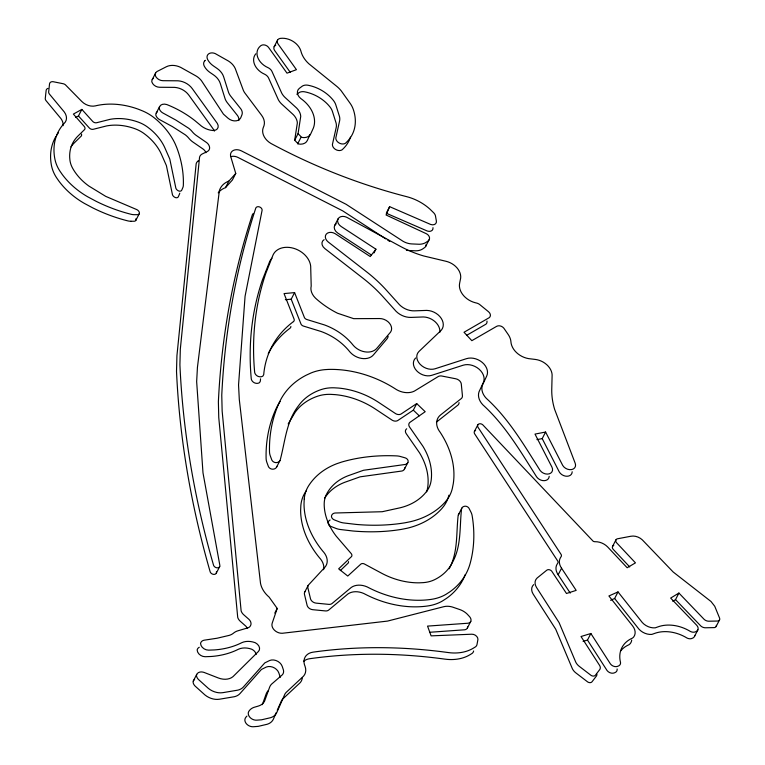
<?xml version="1.0" encoding="UTF-8"?>
<svg xmlns="http://www.w3.org/2000/svg" width="765" height="765" viewBox="0 0 765 765"><rect width="100%" height="100%" fill="white"/><g stroke="black" fill="none" stroke-linecap="round" stroke-linejoin="round"><path stroke-width="1.15" d="M310.016 134.544L307.396 140.339A9.945 7.459 27.3 0 1 298.293 143.954L294.678 140.215L297.356 122.907A14.133 10.605 27.3 0 0 293.377 114.74L281.922 104.27A15.405 11.552 27.3 0 1 278.326 99.699L268.63 78.116A6.847 5.135 27.3 0 0 264.9 74.358L264.48 74.157A16.084 12.068 27.3 0 1 255.787 53.818M298.073 133.645L300.741 116.337A14.133 10.605 27.3 0 0 296.763 108.171L285.307 97.7A15.405 11.552 27.3 0 1 281.721 93.139L272.024 71.547A6.847 5.135 27.3 0 0 268.295 67.798L267.874 67.597A16.084 12.068 27.3 0 1 260.358 46.082L261.018 45.556A5.126 3.844 27.3 0 1 268.381 47.162L287.018 73.163L296.438 69.663L278.078 43.997A5.126 3.844 27.3 0 1 279.875 38.47L280.277 38.393A16.094 12.077 27.3 0 1 300.731 50.538L300.98 51.408A25.656 19.249 27.3 0 0 308.936 63.839L336.524 86.149A25.656 19.24 27.3 0 1 341.228 90.853L350.054 103.208A25.647 19.24 27.3 0 1 352.598 107.674L353.21 109.204A49.735 37.303 27.3 0 1 346.459 142.309A5.919 4.437 27.3 0 1 340.062 143.457A5.919 4.437 27.3 0 1 335.797 138.006L339.564 121.071A15.386 11.542 27.3 0 0 339.497 116.538L335.845 104.977A15.386 11.542 27.3 0 0 333.951 101.181L333.282 100.282A33.392 25.054 27.3 0 0 308.085 85.25A8.558 6.416 27.3 0 0 302.318 86.12L299.354 88.358A8.539 6.407 27.3 0 0 300.722 98.465L301.171 98.8A30.208 22.663 27.3 0 1 313.401 127.975L310.781 133.77A9.945 7.459 27.3 0 1 301.687 137.384L298.073 133.645L294.678 140.215M277.207 608.424L272.187 623.207A8.453 6.34 27.3 0 0 274.386 630.14A8.453 6.34 27.3 0 0 282.333 633.267L387.549 621.084L443.69 606.712A15.233 11.427 27.3 0 1 452.278 606.989L459.822 609.571A15.243 11.437 27.3 0 1 467.195 614.104L469.394 616.475A6.799 5.097 27.3 0 1 470.944 619.258A5.078 3.806 27.3 0 1 468.123 623.217L427.549 626.105L431.106 635.868L471.747 634.214A5.087 3.815 27.3 0 1 477.924 639.502L477.016 644.426A6.77 5.078 27.3 0 1 475.457 646.874L473.459 648.108A42.324 31.748 27.3 0 1 450.958 652.861L448.137 652.545A461.199 345.952 27.3 0 0 313.009 652.163A15.243 11.437 27.3 0 0 304.394 664.441L305.082 666.43A15.233 11.427 27.3 0 1 303.514 676.174L286.521 692.076A15.224 11.418 27.3 0 0 284.848 694.19L276.834 712.444A15.243 11.437 27.3 0 1 270.619 717.694L261.601 719.798L256.81 720.161A6.78 5.087 27.3 0 1 250.078 717.503A6.78 5.087 27.3 0 1 248.663 711.632L248.835 711.335A15.252 11.437 27.3 0 1 253.865 707.386L258.302 706.076A15.243 11.437 27.3 0 0 264.633 700.979L269.596 687.286A15.243 11.437 27.3 0 1 271.585 684.13L281.893 675.218A8.453 6.34 27.3 0 0 283.404 669.92L282.218 666.363A8.463 6.349 27.3 0 0 269.739 660.463L264.814 662.882L243.413 686.96A15.233 11.427 27.3 0 1 237.8 690.145L222.911 692.65A15.243 11.427 27.3 0 1 208.386 688.414L198.728 679.722A6.77 5.078 27.3 0 1 196.481 675.409L196.481 675.036A6.77 5.078 27.3 0 1 203.834 672.33L218.341 677.972A15.233 11.427 27.3 0 0 232.99 676.652L258.436 651.455A6.77 5.078 27.3 0 0 255.462 642.839L255.051 642.638A16.926 12.699 27.3 0 0 241.817 642.667L240.985 643.078A84.647 63.495 27.3 0 1 214.43 649.925L208.568 650.145A6.77 5.078 27.3 0 1 200.583 643.547L200.593 643.202A6.77 5.078 27.3 0 1 204.226 640.181L217.088 638.23L229.041 635.419A16.945 12.709 27.3 0 0 233.583 633.085A16.973 12.737 27.3 0 1 237.953 630.79L247.449 627.979A6.77 5.078 27.3 0 0 250.232 626.162L250.557 625.617A6.78 5.087 27.3 0 0 249.027 619.421L243.777 614.802A8.453 6.34 27.3 0 1 241.118 610.843L222.146 411.006L221.764 395.18A1185.167 889.006 27.3 0 1 255.768 208.147A3.385 2.544 27.3 0 1 259.411 206.894A3.385 2.544 27.3 0 1 262.108 210.241L245.068 296.275L238.546 384.958L239.302 399.569L260.53 583.446A24.71 18.532 27.3 0 0 269.117 597.111L277.207 608.424L274.788 613.119M262.328 704.651L266.201 693.855A15.243 11.437 27.3 0 1 268.199 690.699M235.754 173.454L228.907 181.066A24.71 18.532 27.3 0 0 219.354 190.667L197.437 367.305L196.653 381.63L202.993 472.847L219.813 565.192A3.385 2.544 27.3 0 1 217.566 567.84A3.385 2.544 27.3 0 1 213.645 565.507L213.521 565.134A1185.329 889.131 27.3 0 1 179.909 364.79L180.32 349.136L199.55 157.255A8.482 6.359 27.3 0 1 202.343 153.918L207.258 151.547A6.78 5.087 27.3 0 0 209.294 146.134L209.008 145.474A6.78 5.087 27.3 0 0 206.435 142.453L196.538 135.635A16.935 12.709 27.3 0 1 192.952 132.527L192.197 131.647A16.926 12.689 27.3 0 0 188.678 128.252L175.72 119.99L163.289 113.21A6.78 5.078 27.3 0 1 159.35 108.917L159.225 108.525A6.78 5.087 27.3 0 1 166.799 104.556L167.219 104.719A84.657 63.495 27.3 0 1 194.788 120.545L199.617 124.561A16.945 12.709 27.3 0 0 212.594 130.48L213.655 130.538A6.78 5.087 27.3 0 0 217.317 123.423L192.254 88.606A15.233 11.427 27.3 0 0 177.996 80.803L162.945 80.698A6.77 5.078 27.3 0 1 155.285 75.439L155.19 75.075A6.78 5.078 27.3 0 1 157.112 71.47L166.359 66.746A15.243 11.427 27.3 0 1 180.75 67.416L195.649 75.745A15.233 11.427 27.3 0 1 201.587 80.889L223.457 114.157L227.96 118.154A8.453 6.34 27.3 0 0 240.688 117.896L241.931 114.836A8.463 6.349 27.3 0 0 240.899 108.974L230.839 96.323A15.233 11.427 27.3 0 1 228.572 92.441L223.667 76.854A15.243 11.427 27.3 0 0 217.04 68.41L213.454 65.943A15.233 11.427 27.3 0 1 208.032 60.225L207.592 59.412A6.78 5.087 27.3 0 1 208.558 53.942A6.78 5.087 27.3 0 1 215.175 53.56L228.477 61.057A15.243 11.437 27.3 0 1 235.228 68.477L243.146 89.801A15.233 11.427 27.3 0 0 244.58 92.613L261.63 115.324A15.224 11.418 27.3 0 1 263.992 125.747L263.313 127.459A15.233 11.427 27.3 0 0 270.724 143.323L271.623 143.83A461.639 346.277 27.3 0 0 406.712 196.672A42.324 31.748 27.3 0 1 429.911 209.103L433.669 212.775A6.77 5.078 27.3 0 1 435.448 215.787L436.385 221.085A5.087 3.815 27.3 0 1 430.676 224.47L389.634 206.665L386.076 215.003L426.201 233.65A5.097 3.815 27.3 0 1 429.509 238.604A6.77 5.078 27.3 0 1 428.199 240.87L426.401 242.151A15.243 11.427 27.3 0 1 419.316 244.264L411.733 243.92A15.243 11.427 27.3 0 1 403.05 241.291L346.067 204.274L241.415 150.887A8.463 6.349 27.3 0 0 233.363 150.428A8.463 6.349 27.3 0 0 230.619 156.251L235.754 173.454L232.369 180.024L225.512 187.635A24.71 18.532 27.3 0 0 218.216 192.866M276.299 712.464L273.449 719.014A15.243 11.437 27.3 0 1 267.224 724.254L258.207 726.368L253.425 726.731A6.78 5.087 27.3 0 1 246.684 724.073A6.78 5.087 27.3 0 1 245.278 718.192L245.45 717.905A15.252 11.437 27.3 0 1 246.942 716.088M277.246 710.274L281.463 700.75A15.224 11.418 27.3 0 1 283.127 698.646L300.119 682.743A15.233 11.427 27.3 0 0 302.309 677.886M449.16 568.768C458.111 552.55 456.131 533.635 458.111 515.878A5.403 4.045 27.3 0 1 459.392 513.573M75.63 117.533L78.46 115.974L81.845 109.405L92.67 121.377A3.443 2.582 27.3 0 0 96.696 122.716L110.093 119.33A47.851 35.898 27.3 0 1 138.685 122.266L140.559 123.031A27.33 20.502 27.3 0 1 147.549 127.057L150.007 128.96A47.832 35.879 27.3 0 1 164.618 147.282L169.792 159.053L175.864 188.19A4.093 3.07 27.3 0 0 177.891 190.552L178.599 190.925A2.725 2.046 27.3 0 0 181.745 190.15L182.978 187.262A12.297 9.218 27.3 0 0 183.342 185.226A131.924 98.953 27.3 0 0 176.744 147.588L175.262 144.049A66.976 50.241 27.3 0 0 154.912 118.355L152.704 116.643A38.279 28.707 27.3 0 0 142.902 111.049L138.656 109.338A66.985 50.251 27.3 0 0 96.141 105.694L95.453 105.876A12.297 9.228 27.3 0 1 81.769 101.458L65.446 84.838A4.093 3.07 27.3 0 0 63.093 83.71L53.005 81.683A4.112 3.079 27.3 0 0 49.524 83.93L48.644 92.106A4.102 3.079 27.3 0 0 49.524 94.2L64.298 111.986A12.307 9.228 27.3 0 1 64.155 123.404L61.908 126.062A66.985 50.251 27.3 0 0 55.013 159.684L55.606 161.979A38.269 28.707 27.3 0 0 59.833 170.987L62.147 174.334A66.966 50.232 27.3 0 0 87.774 196.835L96.046 201.262A131.829 98.886 27.3 0 0 130.92 214.238A12.269 9.209 27.3 0 0 134.334 214.688L137.863 214.669A2.735 2.046 27.3 0 0 139.259 212.23L138.981 211.609A4.102 3.079 27.3 0 0 136.533 209.495L105.752 196.385L88.845 186.029A47.841 35.888 27.3 0 1 72.742 168.453A27.377 20.54 27.3 0 1 69.94 160.315L69.701 157.59A47.841 35.879 27.3 0 1 77.676 136.323L84.676 129.467A3.443 2.582 27.3 0 0 84.188 126.388L73.383 114.09L81.845 109.405M152.254 79.57L155.639 73.01M156.242 113.096L159.627 106.526M135.826 220.368L139.211 213.808M274.176 46.675L277.571 40.105M225.512 187.635L228.907 181.066M297.671 143.81L301.056 137.241M388.142 336.313A10.165 7.621 27.3 0 1 387.167 338.675L373.55 354.75A15.243 11.437 27.3 0 1 350.179 352.244L349.557 351.508A50.786 38.097 27.3 0 0 321.042 331.474L303.514 326.1A3.395 2.544 27.3 0 1 301.075 324.245L291.197 299.172L294.592 292.603L284.054 293.588L294.066 319.072A3.385 2.534 27.3 0 1 293.741 321.329L293.454 321.596M334.716 225.379L338.101 218.819M386.727 212.288L389.634 206.665M373.98 252.947L375.921 249.189L341.152 226.497A7.191 5.393 27.3 0 1 338.197 218.656A7.191 5.393 27.3 0 1 346.688 217.27L400.334 246.349A89.83 67.387 27.3 0 0 423.772 255.979L445.947 261.276A16.18 12.135 27.3 0 1 460.664 278.087L459.622 283.26A17.958 13.474 27.3 0 0 475.122 302.691L476.251 302.969A6.694 5.02 27.3 0 1 479.588 304.451L488.481 311.699A5.078 3.806 27.3 0 1 489.198 317.695L464.02 332.259L471.842 340.674L496.695 326.311A5.087 3.815 27.3 0 1 503.8 328.128L508.161 334.448A17.978 13.483 27.3 0 1 510.819 340.817L510.934 341.888A17.958 13.474 27.3 0 0 528.548 358.613L535.223 359.426A16.17 12.125 27.3 0 1 552.12 374.85L551.766 388.964A89.83 67.377 27.3 0 0 554.635 409.38L575.203 463.294A7.201 5.403 27.3 0 1 571.503 469.595A7.201 5.403 27.3 0 1 562.715 465.436L545.598 432.043L535.003 434.09L551.928 467.109A7.181 5.393 27.3 0 1 549.165 473.86A7.181 5.393 27.3 0 1 540.128 470.456L539.87 470.093C523.901 444.809 508.62 418.618 486.263 398.297A16.17 12.125 27.3 0 1 482.447 385.168L486.722 375.998A14.382 10.787 27.3 0 0 482.371 362.514A14.382 10.787 27.3 0 0 466.507 358.661L435.113 368.768A12.584 9.438 27.3 0 1 420.014 364.169A12.584 9.438 27.3 0 1 419.019 351.422L440.133 331.322A14.372 10.787 27.3 0 0 441.319 318.47A14.372 10.787 27.3 0 0 426.736 310.399L414.458 310.848A16.17 12.125 27.3 0 1 399.493 304.757L386.794 290.633A126.072 94.573 27.3 0 0 366.531 271.785L328.233 242.008A7.181 5.384 27.3 0 1 326.244 234.157A7.181 5.384 27.3 0 1 335.07 233.621L370.25 256.552L375.921 249.189M216.304 573.148L219.689 566.588M276.605 467.071L279.99 460.501M193.325 680.974L196.72 674.405M425.761 246.234L429.155 239.665M304.757 592.043L308.142 585.474M288.185 423.925L295.156 412.287A68.162 51.121 27.3 0 1 317.905 396.098L320.286 395.409A38.938 29.204 27.3 0 1 330.595 394.358L335.166 394.625A68.142 51.121 27.3 0 1 375.376 409.046L392.359 420.301A5.087 3.815 27.3 0 0 397.829 420.482L413.33 410.136L416.715 403.566L425.187 411.704L409.782 422.462A5.078 3.806 27.3 0 0 409.619 427.09L422.911 446.263A68.152 51.121 27.3 0 1 431.058 481.042L430.619 483.193A38.929 29.204 27.3 0 1 426.927 490.987L424.795 493.626A68.133 51.102 27.3 0 1 400.066 507.807L382.232 511.718L335.147 512.999A5.843 4.38 27.3 0 0 331.838 515.027L331.57 515.629A3.892 2.917 27.3 0 0 334.315 519.884L339.87 522.046A17.518 13.139 27.3 0 0 343.533 522.925L356.213 524.417A187.769 140.846 27.3 0 0 405.115 522.772L410.509 521.682A95.405 71.566 27.3 0 0 445.259 501.964L447.181 499.593A54.525 40.899 27.3 0 0 452.287 488.644L453.263 483.748A95.415 71.566 27.3 0 0 439.885 431.852L439.244 430.982A17.528 13.148 27.3 0 1 440.544 414.974L461.438 398.441A5.833 4.38 27.3 0 0 462.423 395.629L461.266 383.724A5.833 4.38 27.3 0 0 455.777 378.78L441.568 375.978A5.833 4.38 27.3 0 0 438.144 376.6L414.391 391.097A17.528 13.148 27.3 0 1 394.721 388.477A95.434 71.585 27.3 0 0 328.175 369.428L324.513 369.677A54.516 40.899 27.3 0 0 310.992 372.995L306.306 375.146A95.405 71.566 27.3 0 0 279.474 402.094A187.827 140.894 27.3 0 0 269.5 451.799A17.509 13.129 27.3 0 0 270.313 455.95L271.862 460.119A3.892 2.917 27.3 0 0 276.806 462.567L277.58 462.404A5.843 4.38 27.3 0 0 280.248 459.794C285.182 441.415 286.311 421.219 298.551 405.718A68.162 51.121 27.3 0 1 321.3 389.528L323.672 388.849A38.938 29.204 27.3 0 1 333.98 387.798L338.551 388.065A68.142 51.121 27.3 0 1 378.771 402.476L395.754 413.731A5.087 3.815 27.3 0 0 401.223 413.913L416.715 403.566M404.303 469.394L407.86 462.519M474.463 431.355L477.857 424.795M458.407 514.759L461.802 508.19M536.915 439.636L542.213 438.613L545.598 432.043M467.386 627.96L470.781 621.4M570.241 593.095L558.173 574.773L561.558 568.204A13.598 10.194 27.3 0 1 560.611 557.427L561.013 556.844A3.356 2.515 27.3 0 0 561.175 554.548L478.039 427.291A3.337 2.505 27.3 0 1 478.641 424.068A3.337 2.505 27.3 0 1 482.715 424.757L593.2 541.266A3.366 2.525 27.3 0 0 594.644 541.687L595.122 541.706A13.598 10.203 27.3 0 1 607.563 546.851L627.166 567.745L635.457 562.868L616.609 542.777A3.366 2.525 27.3 0 1 617.164 538.847L630.79 536.265A10.873 8.157 27.3 0 1 642.284 539.832L673.171 572L711.001 601.491L714.74 606.263L719.559 618.034A3.356 2.515 27.3 0 1 717.78 621.037L708.849 621.209A5.441 4.083 27.3 0 1 704.183 619.392L678.918 593.057L670.656 598.077L696.685 625.235A5.441 4.083 27.3 0 1 696.446 631.374L695.385 631.842A5.441 4.083 27.3 0 1 690.738 631.613L690.317 631.412A33.517 25.14 27.3 0 0 657.89 626.898L655.232 627.836A12.699 9.524 27.3 0 1 642.265 622.49L618.015 591.919L608.902 595.964L632.617 625.904A12.689 9.524 27.3 0 1 633.583 637.14L632.416 638.134A33.526 25.149 27.3 0 0 620.119 660.587L620.511 662.404A5.441 4.083 27.3 0 1 618.914 665.751L617.881 666.248A5.441 4.083 27.3 0 1 610.46 663.972L590.867 633.497L581.018 636.518L599.559 665.368A5.441 4.083 27.3 0 1 599.865 669.394L595.419 675.199A3.356 2.515 27.3 0 1 591.173 675.457L579.315 666.382A10.892 8.166 27.3 0 1 575.787 662.213L559.1 622.634L536.533 587.482A10.882 8.157 27.3 0 1 537.116 578.024L546.803 570.183A3.347 2.515 27.3 0 1 551.689 571.111L566.482 593.487L576.169 590.379L561.558 568.204M612.593 546.353L615.978 539.784M583.102 641.405L587.482 640.066L590.867 633.497M610.575 600.286L614.63 598.488L618.015 591.919M672.779 601.3L675.524 599.626L678.918 593.057M694.496 636.413L697.881 629.853M716.174 626.401L719.569 619.832M305.216 591.402L304.958 591.708A5.403 4.054 27.3 0 0 304.489 594.424L307.167 605.603A5.393 4.045 27.3 0 0 312.703 609.686L325.326 610.919A5.403 4.054 27.3 0 0 328.74 610.021L347.922 593.975A16.208 12.154 27.3 0 1 365.804 594.52A88.262 66.211 27.3 0 0 427.721 605.966A50.356 37.772 27.3 0 0 442.553 600.927L446.425 598.421A88.233 66.182 27.3 0 0 465.292 574.486M340.32 570.594L348.171 563.088A3.395 2.544 27.3 0 0 348.496 561.615M296.839 94.267L298.924 92.689A8.558 6.416 27.3 0 1 304.69 91.819A33.392 25.054 27.3 0 1 329.887 106.842L330.557 107.741A15.386 11.542 27.3 0 1 332.459 111.547L336.112 123.108A15.386 11.542 27.3 0 1 336.17 127.64L332.402 144.575A5.919 4.437 27.3 0 0 336.667 150.026A5.919 4.437 27.3 0 0 343.064 148.879A49.735 37.303 27.3 0 0 350.494 137.145M406.693 428.802L406.397 429.031A5.078 3.806 27.3 0 0 406.234 433.659L419.526 452.832A68.152 51.121 27.3 0 1 427.664 487.611L427.224 489.763A38.929 29.204 27.3 0 1 426.593 491.847M466.593 335.376L485.804 324.255A5.078 3.806 27.3 0 0 486.932 321.061M285.345 299.717L291.197 299.172M430.073 632.253L464.738 629.786A5.078 3.806 27.3 0 0 467.654 626.946M130.949 221.257L134.468 221.238A2.735 2.046 27.3 0 0 135.864 218.8M386.249 213.225L427.291 231.03A5.087 3.815 27.3 0 0 432.99 227.654M385.751 238.862L342.672 210.844L238.02 157.456A8.463 6.349 27.3 0 0 230.829 156.643M387.75 240.162L389.758 241.463M371.541 255.108L337.767 233.057A7.191 5.393 27.3 0 1 336.198 223.81M413.33 410.136L419.258 415.825M675.524 599.626L700.788 625.961A5.441 4.083 27.3 0 0 705.464 627.778L714.395 627.606A3.356 2.515 27.3 0 0 716.356 625.349M629.71 566.922L613.214 549.346A3.366 2.525 27.3 0 1 613.779 545.416M78.46 115.974L89.285 127.946A3.443 2.582 27.3 0 0 93.301 129.285L106.708 125.9A47.851 35.898 27.3 0 1 135.3 128.836L137.165 129.601A27.33 20.502 27.3 0 1 144.155 133.617L146.622 135.52A47.832 35.879 27.3 0 1 161.224 153.841L166.407 165.613L172.469 194.75A4.093 3.07 27.3 0 0 174.506 197.121L175.214 197.494A2.725 2.046 27.3 0 0 178.35 196.72L179.584 193.822A12.297 9.218 27.3 0 0 179.765 193.172M614.63 598.488L638.88 629.06A12.699 9.524 27.3 0 0 651.837 634.405L654.505 633.458A33.517 25.14 27.3 0 1 686.932 637.981L687.352 638.182A5.441 4.083 27.3 0 0 692 638.402L693.052 637.933A5.441 4.083 27.3 0 0 694.754 635.399M290.327 72.426L274.683 50.567A5.126 3.844 27.3 0 1 275.104 45.642M587.482 640.066L607.066 670.532A5.441 4.083 27.3 0 0 614.486 672.818L615.529 672.32A5.441 4.083 27.3 0 0 617.116 668.964M542.213 438.613L559.32 471.995A7.201 5.403 27.3 0 0 567.047 476.26A7.201 5.403 27.3 0 0 572.182 471.766M205.9 152.704L205.613 152.044A6.78 5.087 27.3 0 0 203.041 149.012L193.153 142.204A16.935 12.709 27.3 0 1 189.567 139.087L188.802 138.216A16.926 12.689 27.3 0 0 185.293 134.822L172.326 126.55L159.895 119.78A6.78 5.078 27.3 0 1 155.955 115.486L155.831 115.094A6.78 5.087 27.3 0 1 157.303 111.786M294.592 292.603L304.47 317.676A3.395 2.544 27.3 0 0 306.899 319.531L324.436 324.915A50.786 38.097 27.3 0 1 352.942 344.939L353.573 345.684A15.243 11.437 27.3 0 0 376.944 348.18L390.561 332.106A10.165 7.621 27.3 0 0 389.548 323.308A10.165 7.621 27.3 0 0 379.65 318.546L353.707 318.661L337.575 313.248A75.372 56.534 27.3 0 1 316.031 298.637L315.304 297.958A15.243 11.437 27.3 0 1 311.202 286.072L310.676 266.124A20.32 15.243 27.3 0 0 293.703 248.319A20.32 15.243 27.3 0 0 273.048 254.994L265.885 273.143A385.503 289.17 27.3 0 0 254.649 372.182L254.716 372.593A5.078 3.806 27.3 0 0 257.576 376.122L258.006 376.332A5.087 3.815 27.3 0 0 262.969 375.998L263.715 374.62A126.933 95.214 27.3 0 1 293.454 321.606M280.181 677.427A8.453 6.34 27.3 0 0 280.009 676.49L278.833 672.923A8.463 6.349 27.3 0 0 266.344 667.032L261.429 669.452L240.028 693.53A15.233 11.427 27.3 0 1 234.415 696.705L219.517 699.21A15.243 11.427 27.3 0 1 204.991 694.983L195.343 686.291A6.77 5.078 27.3 0 1 193.096 681.969L193.096 681.605A6.77 5.078 27.3 0 1 194.635 679.425M473.621 650.986A6.77 5.078 27.3 0 1 472.072 653.434L470.073 654.668A42.324 31.748 27.3 0 1 447.573 659.42L444.752 659.114A461.199 345.952 27.3 0 0 309.615 658.732A15.243 11.437 27.3 0 0 303.466 661.467M256.151 654.496A6.77 5.078 27.3 0 0 252.068 649.409L251.656 649.208A16.926 12.699 27.3 0 0 238.431 649.236L237.599 649.648A84.647 63.495 27.3 0 1 211.044 656.494L205.173 656.714A6.77 5.078 27.3 0 1 197.188 650.116L197.198 649.762A6.77 5.078 27.3 0 1 199.283 647.267M247.267 628.371A6.78 5.087 27.3 0 0 245.632 625.98L240.382 621.371A8.453 6.34 27.3 0 1 237.724 617.412L218.761 417.575L218.379 401.749A1185.167 889.006 27.3 0 1 252.374 214.716A3.385 2.544 27.3 0 1 253.559 213.483M276.853 466.354A5.843 4.38 27.3 0 1 274.186 468.974L273.411 469.136A3.892 2.917 27.3 0 1 268.467 466.688L266.918 462.519A17.509 13.129 27.3 0 1 266.105 458.369A187.827 140.894 27.3 0 1 276.089 408.663A95.405 71.566 27.3 0 1 280.133 401.482M459.057 402.6A5.833 4.38 27.3 0 1 458.044 405.01L437.159 421.544A17.528 13.148 27.3 0 0 436.471 422.127M448.892 495.204A54.525 40.899 27.3 0 1 443.796 506.153L441.864 508.534A95.405 71.566 27.3 0 1 407.114 528.252L401.721 529.332A187.769 140.846 27.3 0 1 352.818 530.986L340.148 529.485A17.518 13.139 27.3 0 1 336.476 528.605L330.92 526.454A3.892 2.917 27.3 0 1 329.332 525.469M329.017 525.144A3.892 2.917 27.3 0 1 328.501 524.427M328.175 523.671A3.892 2.917 27.3 0 1 328.175 522.199L328.453 521.596A5.843 4.38 27.3 0 1 330.107 520.018M216.418 571.761A3.385 2.544 27.3 0 1 214.181 574.4A3.385 2.544 27.3 0 1 210.26 572.067L210.136 571.704A1185.329 889.131 27.3 0 1 176.514 371.36L176.935 355.696L196.156 163.825A8.482 6.359 27.3 0 1 197.781 161.243M198.145 160.966A8.482 6.359 27.3 0 1 198.537 160.707M214.468 131.073A6.78 5.087 27.3 0 0 213.923 129.993L188.859 95.176A15.233 11.427 27.3 0 0 174.602 87.373L159.56 87.267A6.77 5.078 27.3 0 1 151.9 82.008L151.795 81.645A6.78 5.078 27.3 0 1 153.421 78.24M238.795 120.564A8.463 6.349 27.3 0 0 237.504 115.544L227.444 102.892A15.233 11.427 27.3 0 1 225.178 99.01L220.272 83.414A15.243 11.427 27.3 0 0 213.655 74.97L210.059 72.512A15.233 11.427 27.3 0 1 204.647 66.794L204.198 65.981A6.78 5.087 27.3 0 1 204.657 60.98M204.905 60.731A6.78 5.087 27.3 0 1 205.46 60.301M426.153 244.446A5.097 3.815 27.3 0 1 426.124 245.173A6.77 5.078 27.3 0 1 424.805 247.439L423.016 248.721A15.243 11.427 27.3 0 1 415.921 250.834L408.338 250.49A15.243 11.427 27.3 0 1 406.378 250.279M323.595 569.734A16.218 12.164 27.3 0 0 320.315 558.737L319.627 557.981A88.252 66.201 27.3 0 1 300.635 510.255L300.846 505.541A50.356 37.772 27.3 0 1 305.292 492.268A88.233 66.192 27.3 0 1 306.507 490.451M404.762 467.769A3.595 2.697 27.3 0 1 404.733 468.132L404.589 468.763A5.412 4.064 27.3 0 1 401.921 471.011L360.114 476.834L344.766 482.294A62.998 47.258 27.3 0 0 324.656 498.13M275.419 45.441A5.126 3.844 27.3 0 1 275.754 45.278M324.121 239.665A7.181 5.384 27.3 0 0 324.838 248.577L363.146 278.355A126.072 94.573 27.3 0 1 383.408 297.203L396.098 311.326A16.17 12.125 27.3 0 0 411.073 317.408L423.351 316.959A14.372 10.787 27.3 0 1 439.846 332.306M415.634 357.991A12.584 9.438 27.3 0 0 416.619 370.738A12.584 9.438 27.3 0 0 431.718 375.328L463.121 365.23A14.382 10.787 27.3 0 1 478.986 369.084A14.382 10.787 27.3 0 1 483.327 382.567L479.053 391.737A16.17 12.125 27.3 0 0 482.878 404.857C505.235 425.187 520.506 451.379 536.485 476.662L536.743 477.016A7.181 5.393 27.3 0 0 544.336 480.669A7.181 5.393 27.3 0 0 549.184 476.337M271.938 258.207A20.32 15.243 27.3 0 0 269.663 261.563L262.5 279.703A385.503 289.17 27.3 0 0 251.255 378.752L251.331 379.153A5.078 3.806 27.3 0 0 254.181 382.691L254.621 382.892A5.087 3.815 27.3 0 0 259.574 382.567L260.32 381.19A126.933 95.214 27.3 0 1 260.559 378.838M268.266 353.535A126.933 95.214 27.3 0 1 290.069 328.166L290.346 327.898A3.385 2.534 27.3 0 0 290.853 326.464M475.601 430.475A3.337 2.505 27.3 0 0 474.654 433.851L557.79 561.108A3.356 2.515 27.3 0 1 557.618 563.413L557.216 563.996A13.598 10.194 27.3 0 0 558.173 574.773M533.721 584.594A10.882 8.157 27.3 0 0 533.148 594.051L555.715 629.203L572.392 668.773A10.892 8.166 27.3 0 0 575.93 672.951L587.788 682.017A3.356 2.515 27.3 0 0 592.034 681.768L596.48 675.954A5.441 4.083 27.3 0 0 596.92 674.223M620.635 650.939A33.526 25.149 27.3 0 1 629.031 644.704L630.188 643.7A12.689 9.524 27.3 0 0 631.699 640.085M130.949 221.257A12.269 9.209 27.3 0 1 127.526 220.808A131.829 98.886 27.3 0 1 92.661 207.831L84.379 203.404A66.966 50.232 27.3 0 1 58.762 180.903L56.438 177.557A38.269 28.707 27.3 0 1 52.221 168.549L51.618 166.254A66.985 50.251 27.3 0 1 55.941 136.447M56.543 135.462A66.985 50.251 27.3 0 1 58.523 132.632M63.036 125.68A12.307 9.228 27.3 0 0 60.913 118.556L46.139 100.77A4.102 3.079 27.3 0 1 45.25 98.675L46.139 90.5A4.112 3.079 27.3 0 1 47.937 88.405M81.492 134.133A3.443 2.582 27.3 0 1 81.291 136.036L74.282 142.892A47.841 35.879 27.3 0 0 70.992 146.87M304.231 498.971L304.021 503.695A88.252 66.201 27.3 0 0 323.021 551.412L323.71 552.177A16.218 12.164 27.3 0 1 324.743 567.429L308.352 585.139A5.403 4.054 27.3 0 0 307.884 587.855L310.561 599.033A5.393 4.045 27.3 0 0 316.088 603.126L328.711 604.36A5.403 4.054 27.3 0 0 332.134 603.451L351.307 587.415A16.208 12.154 27.3 0 1 369.199 587.95A88.262 66.211 27.3 0 0 431.106 599.397A50.356 37.772 27.3 0 0 445.947 594.357L449.82 591.852A88.233 66.182 27.3 0 0 470.054 563.757A173.617 130.232 27.3 0 0 472.158 515.792L471.967 514.835A16.199 12.144 27.3 0 0 470.877 511.967L468.926 508.151A3.605 2.706 27.3 0 0 464.192 506.344L463.494 506.593A5.403 4.045 27.3 0 0 461.505 509.308C459.526 527.066 461.496 545.981 452.555 562.208A63.036 47.287 27.3 0 1 434.491 579.736A36.051 27.043 27.3 0 1 423.437 582.624L419.325 582.825A63.036 47.277 27.3 0 1 381.515 573.167L364.14 563.843A3.385 2.534 27.3 0 0 360.774 564.168L347.759 576.045L338.656 568.835L351.556 556.528A3.395 2.544 27.3 0 0 351.116 553.468L336.189 536.131A63.026 47.277 27.3 0 1 324.188 504.068L324.284 501.993A36.003 27.005 27.3 0 1 326.502 494.267A62.998 47.258 27.3 0 1 348.161 475.725L363.509 470.274L405.316 464.451A5.412 4.064 27.3 0 0 407.984 462.194L408.128 461.563A3.595 2.697 27.3 0 0 405.115 457.843L399.866 456.351A16.218 12.164 27.3 0 0 396.48 455.892A173.885 130.433 27.3 0 0 341.601 462.079L336.954 463.647A88.233 66.192 27.3 0 0 308.678 485.699A50.356 37.772 27.3 0 0 304.231 498.971"/></g></svg>
